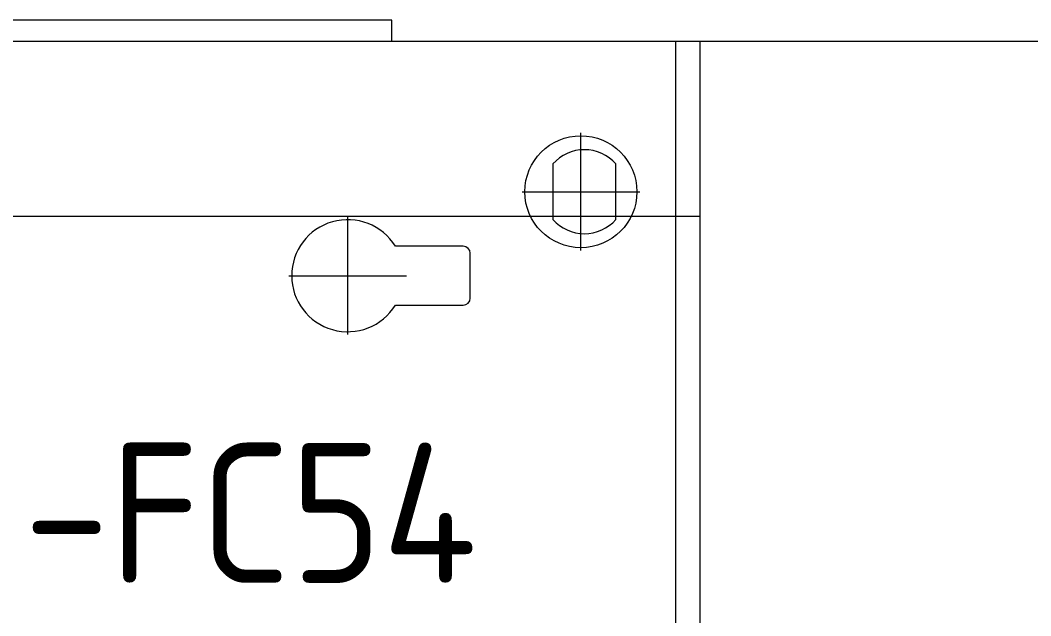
# Model space of a CAD drawing. Header units: millimetres. Extents: x 1359 to 3577, y 1333 to 3557.
# Drawn here: x 2323 to 2467.3, y 3269.5 to 3354.6 of the extents above; entities that cross this region are included whole.
import ezdxf
from ezdxf.enums import TextEntityAlignment as Align

# ---------------------------------------------------------------- set-up
doc = ezdxf.new("R2010")
doc.units = ezdxf.units.MM
doc.layers.add('! NO PLOT !', color=7, linetype='Continuous', true_color=0xff75dd, plot=False)
doc.layers.add('000-PI-ORMAR', color=2, linetype='Continuous')
doc.layers.add('002-PI-Kabelska kanalica', color=150, linetype='Continuous')
doc.styles.add('PI0', font='isocpeur.ttf', dxfattribs={"width": 0.9})

# ---------------------------------------------------------------- blocks, each defined once
blk = doc.blocks.new('montazna 2000x1000')
at = {"layer": '! NO PLOT !', "color": 0, "linetype": 'ByBlock', "lineweight": 0}
for p, q in [((882, 1860.1), (882, 1876.9)), ((878, 1872.47), (878, 1864.53)), ((887, 1864.53), (887, 1872.47)), ((873.6, 1868.5), (890.4, 1868.5)), ((848.7, 1848.1), (848.7, 1864.9)), ((865.2, 1860.7), (855.51, 1860.7)), ((866.2, 1853.3), (866.2, 1859.7)), ((840.3, 1856.5), (857.1, 1856.5)), ((855.51, 1852.3), (865.2, 1852.3))]:
    blk.add_line(p, q, dxfattribs=at)
blk.add_circle((882, 1868.5), 8, dxfattribs=at)
for centre, radius, start, end in [((882.5, 1868.5), 6, 41.4096, 138.5904), ((848.7, 1856.5), 8, 31.6682, 328.3318), ((882.5, 1868.5), 6, 221.4096, 318.5904), ((865.2, 1859.7), 1, 0, 90), ((865.2, 1853.3), 1, 270, 0)]:
    blk.add_arc(centre, radius, start, end, dxfattribs=at)
at = {"layer": '000-PI-ORMAR', "color": 0, "linetype": 'ByBlock', "lineweight": 0}
for p, q in [((855, 1893), (44, 1893)), ((855, 1890), (855, 1893)), ((855, 1890), (899, 1890)), ((899, 1890), (899, 0))]:
    blk.add_line(p, q, dxfattribs=at)
blk = doc.blocks.new('*U51')
at = {"layer": '002-PI-Kabelska kanalica', "color": 0, "linetype": 'ByBlock', "lineweight": 0}
for p, q in [((-20, 719), (5, 719)), ((-20, -100), (-20, 719)), ((5, -100), (5, 719))]:
    blk.add_line(p, q, dxfattribs=at)
blk = doc.blocks.new('*U53')
at = {"layer": '002-PI-Kabelska kanalica', "color": 0, "linetype": 'ByBlock', "lineweight": 0}
for q in [(-20, 1572), (80, -100)]:
    blk.add_line((-20, -100), q, dxfattribs=at)

msp = doc.modelspace()

# ---------------------------------------------------------------- block references
at = {"layer": '002-PI-Kabelska kanalica', "color": 0, "linetype": 'ByBlock', "lineweight": 0}
msp.add_blockref('montazna 2000x1000', (1521.071, 1461.556), dxfattribs=at)
at = {"layer": '002-PI-Kabelska kanalica', "color": 0, "linetype": 'ByBlock', "lineweight": 0, "rotation": 270}
msp.add_blockref('*U51', (1701.071, 3331.556), dxfattribs=at)
at = {"layer": '002-PI-Kabelska kanalica', "color": 0, "linetype": 'ByBlock', "lineweight": 0, "xscale": -1, "rotation": 180}
msp.add_blockref('*U53', (2436.571, 3251.556), dxfattribs=at)

# ---------------------------------------------------------------- texts
at = {"layer": '002-PI-Kabelska kanalica', "color": 0, "linetype": 'ByBlock', "lineweight": 0, "style": 'PI0', "width": 0.9}
msp.add_text('-FC54', height=20, dxfattribs=at).set_placement((2355.863, 3284.2), align=Align.MIDDLE)

doc.saveas('drawing.dxf')
